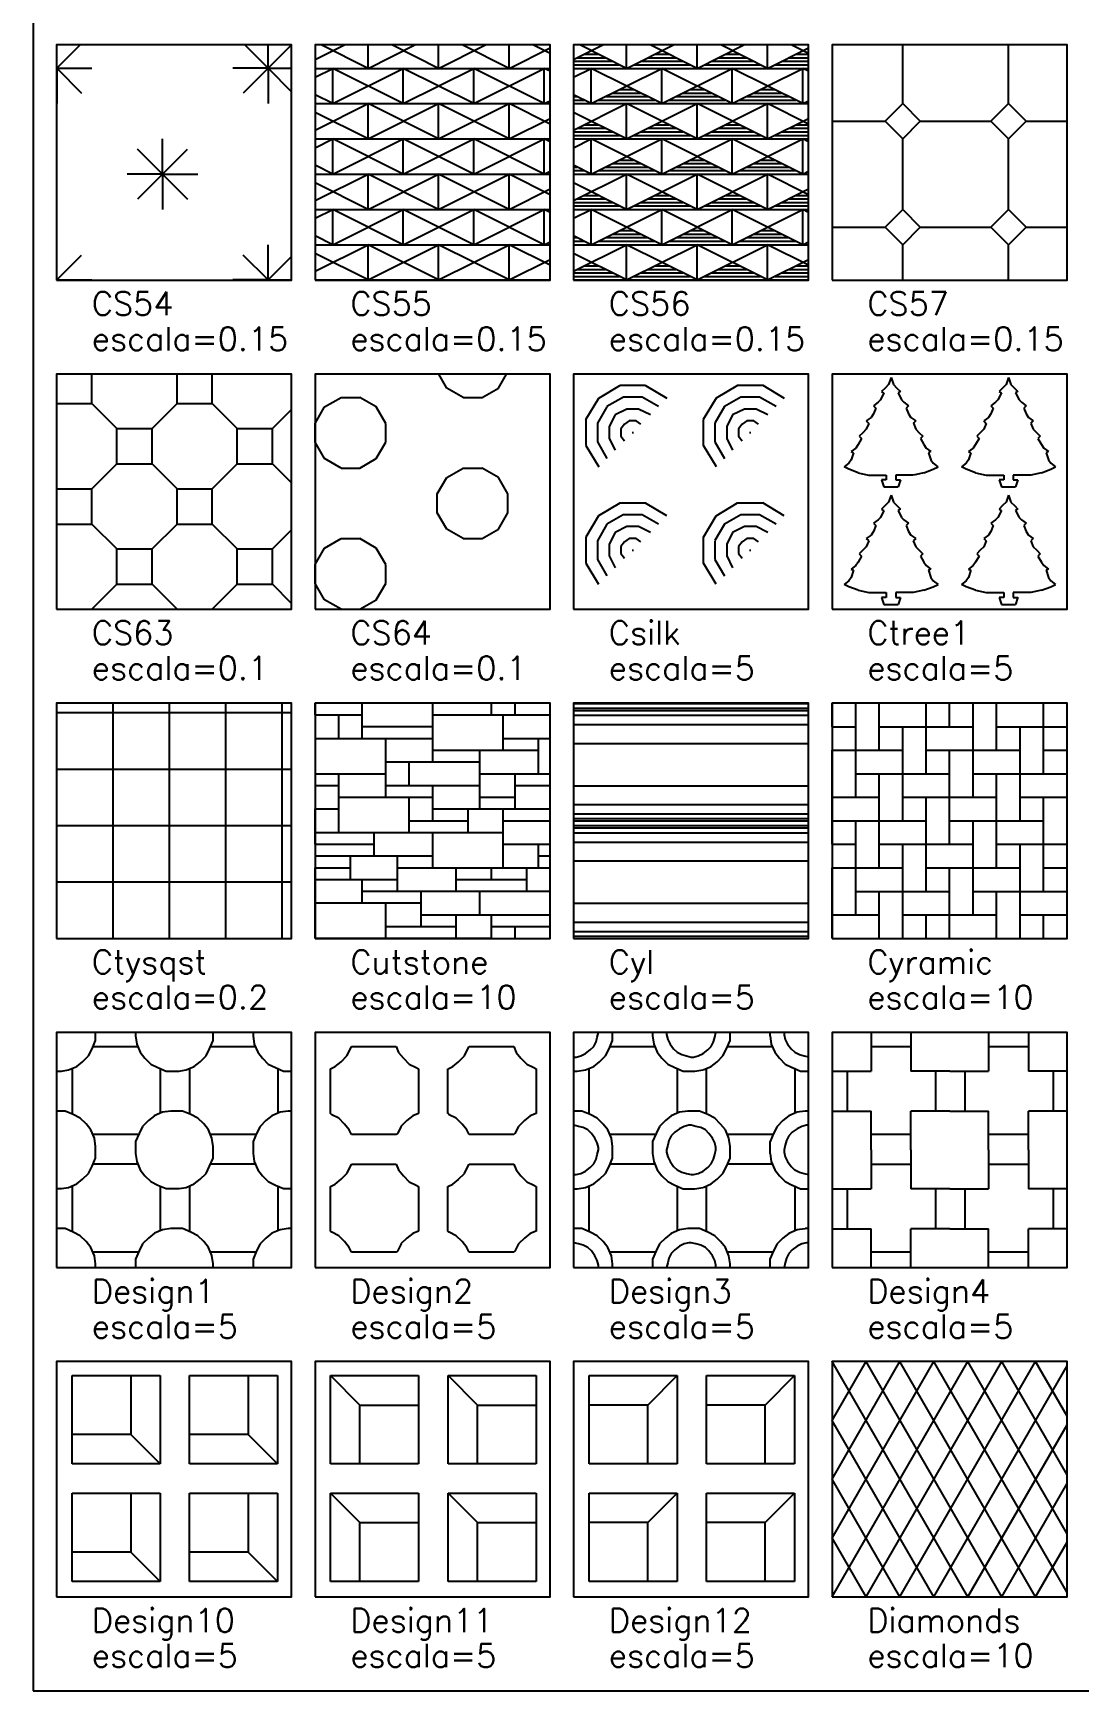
# Model space of a CAD drawing. Header units: inches. Extents: x -1 to 462, y -162 to 137.
# Drawn here: x 241 to 285.5, y -4 to 66.5 of the extents above; entities that cross this region are included whole.
import ezdxf

# ---------------------------------------------------------------- set-up
doc = ezdxf.new("R2010")
doc.units = ezdxf.units.IN
doc.header["$MEASUREMENT"] = 0
doc.layers.add('FORMATO', color=7, linetype='Continuous', plot=False)
for name, color, linetype in [('HATCH', 7, 'Continuous'), ('RECTANGLE', 7, 'Continuous'), ('TEXT', 5, 'Continuous')]:
    doc.layers.add(name, color=color, linetype=linetype)
doc.styles.add('nr', font='simplex.shx')

msp = doc.modelspace()

# ---------------------------------------------------------------- hatches: boundary and pattern name
at = {"layer": 'HATCH'}
h = msp.add_hatch(dxfattribs=at)
h.set_pattern_fill('CS54', color=256, scale=0.15, style=0, pattern_type=2)
h.set_pattern_definition([(0, (242, 56), (4.5, 4.5), [1.5, -7.5]), (45, (242, 56), (-4.5, 4.5), [1.5, -4.864]), (90, (242, 56), (-4.5, 4.5), [1.5, -7.5]), (180, (242, 56), (-4.5, -4.5), [1.5, -7.5]), (270, (242, 56), (4.5, -4.5), [1.5, -7.5]), (135, (242, 56), (-4.5, -4.5), [1.5, -4.864]), (225, (242, 56), (4.5, -4.5), [1.5, -4.864]), (315, (242, 56), (4.5, 4.5), [1.5, -4.864])])
h.paths.add_polyline_path([(242, 56), (252, 56), (252, 66), (242, 66)])
h = msp.add_hatch(dxfattribs=at)
h.set_pattern_fill('CS55', color=256, scale=0.15, style=0, pattern_type=2)
h.set_pattern_definition([(0, (262.75, 60.5), (0, 1.5), []), (90, (262.75, 60.5), (-1.5, 1.5), [1.5, -1.5]), (26.565, (262.75, 60.5), (1.5, 4.5), [3.3541, -3.3541]), (26.565, (265.75, 60.5), (1.5, 4.5), [3.3541, -3.3541]), (26.565, (268.75, 60.5), (1.5, 4.5), [3.3541, -3.3541]), (26.565, (267.25, 62), (1.5, 4.5), [3.3541, -3.3541]), (26.565, (265.75, 63.5), (1.5, 4.5), [3.3541, -3.3541]), (153.435, (265.75, 60.5), (-4.5, -1.5), [3.3541, -3.3541]), (153.435, (268.75, 60.5), (-4.5, -1.5), [3.3541, -3.3541]), (153.435, (267.25, 62), (-4.5, -1.5), [3.3541, -3.3541]), (153.435, (265.75, 63.5), (-4.5, -1.5), [3.3541, -3.3541]), (153.435, (273.25, 65), (-4.5, -1.5), [3.3541, -3.3541])])
h.paths.add_polyline_path([(253, 56), (263, 56), (263, 66), (253, 66)])
h = msp.add_hatch(dxfattribs=at)
h.set_pattern_fill('CS56', color=256, scale=0.15, style=0, pattern_type=2)
h.set_pattern_definition([(0, (273.75, 60.5), (0, 1.5), []), (90, (273.75, 60.5), (-1.5, 1.5), [1.5, -1.5]), (26.565, (273.75, 60.5), (1.5, 4.5), [3.3541, -3.3541]), (26.565, (276.75, 60.5), (1.5, 4.5), [3.3541, -3.3541]), (26.565, (279.75, 60.5), (1.5, 4.5), [3.3541, -3.3541]), (26.565, (278.25, 62), (1.5, 4.5), [3.3541, -3.3541]), (26.565, (276.75, 63.5), (1.5, 4.5), [3.3541, -3.3541]), (153.435, (276.75, 60.5), (-4.5, -1.5), [3.3541, -3.3541]), (153.435, (279.75, 60.5), (-4.5, -1.5), [3.3541, -3.3541]), (153.435, (278.25, 62), (-4.5, -1.5), [3.3541, -3.3541]), (153.435, (276.75, 63.5), (-4.5, -1.5), [3.3541, -3.3541]), (153.435, (284.25, 65), (-4.5, -1.5), [3.3541, -3.3541]), (0, (274.05, 60.65), (1.5, 1.5), [2.4, -0.6]), (0, (274.35, 60.8), (1.5, 1.5), [1.8, -1.2]), (0, (274.65, 60.95), (1.5, 1.5), [1.2, -1.8]), (0, (274.95, 61.1), (1.5, 1.5), [0.6, -2.4])])
h.paths.add_polyline_path([(264, 56), (274, 56), (274, 66), (264, 66)])
h = msp.add_hatch(dxfattribs=at)
h.set_pattern_fill('CS57', color=256, scale=0.15, style=0, pattern_type=2)
h.set_pattern_definition([(0, (296.75, 71.75), (0, 4.5), [3, -1.5]), (90, (296, 72.5), (-4.5, 3e-16), [3, -1.5]), (45, (295.25, 71.75), (3e-16, 4.5), [1.06066, -5.3033]), (45, (296, 71), (3e-16, 4.5), [1.06066, -5.3033]), (315, (296, 72.5), (4.5, -1e-15), [1.06066, -5.3033]), (315, (295.25, 71.75), (4.5, -1e-15), [1.06066, -5.3033])])
h.paths.add_polyline_path([(275, 56), (285, 56), (285, 66), (275, 66)])
h = msp.add_hatch(dxfattribs=at)
h.set_pattern_fill('CS63', color=256, scale=0.15, style=0, pattern_type=2)
h.set_pattern_definition([(0, (242, 42), (-2.56066, 2.56066), [1.5, -3.6213]), (0, (242, 45.6213), (-2.56066, 2.56066), [1.5, -3.6213]), (45, (240.9393, 44.5607), (-2.5607, 2.5607), [1.5, -2.1213]), (90, (240.9393, 43.0607), (-2.56066, -2.56066), [1.5, -3.6213]), (90, (244.5607, 43.0607), (-2.56066, -2.56066), [1.5, -3.6213]), (135, (242, 42), (-2.5607, -2.5607), [1.5, -2.1213])])
h.paths.add_polyline_path([(242, 42), (252, 42), (252, 52), (242, 52)])
h = msp.add_hatch(dxfattribs=at)
h.set_pattern_fill('CS64', color=256, scale=0.15, style=0, pattern_type=2)
h.set_pattern_definition([(0, (254.098, 42), (0, 3), [0.80385, -4.3923]), (60, (255.598, 42.402), (-2.5981, 1.5), [0.80385, -4.3923]), (120, (256, 43.902), (-2.5981, -1.5), [0.8038, -4.3923]), (30, (254.902, 42), (1e-08, 6), [0.8038, -5.1962]), (30, (253.402, 44.598), (1e-08, 6), [0.8038, -5.1962]), (150, (254.098, 42), (-5.1962, -3), [0.8038, -5.1962]), (150, (255.598, 44.598), (-5.1962, -3), [0.8038, -5.1962]), (90, (256, 43.098), (-5.1962, 3), [0.8038, -5.1962]), (90, (253, 43.098), (-5.1962, 3), [0.8038, -5.1962])])
h.paths.add_polyline_path([(253, 42), (263, 42), (263, 52), (253, 52)])
h = msp.add_hatch(dxfattribs=at)
h.set_pattern_fill('CSILK', color=256, scale=5, style=0, pattern_type=2)
h.set_pattern_definition([(148.5704, (267.95, 45.95), (64.999975, -40.000041), [1.05475, -104.42037]), (180, (267.05, 46.5), (-5, -5), [1.1, -3.9]), (211.4296, (265.95, 46.5), (-64.999975, -40.000041), [1.05475, -104.42037]), (238.5704, (265.05, 45.95), (40.000041, 64.999975), [1.05475, -104.42037]), (270, (264.5, 45.05), (5, -5), [1.1, -3.9]), (301.4296, (264.5, 43.95), (40.000041, -64.999975), [1.05475, -104.42037]), (150.255, (267.6, 45.6), (24.999997, -15.00001), [0.8062, -39.50507]), (180, (266.9, 46), (-5, -5), [0.8, -4.2]), (209.745, (266.1, 46), (-24.999997, -15.00001), [0.80622, -39.50507]), (240.255, (265.4, 45.6), (15.00001, 24.999997), [0.80622, -39.50507]), (270, (265, 44.9), (5, -5), [0.8, -4.2]), (299.745, (265, 44.1), (15.00001, -24.999997), [0.80622, -39.50507]), (153.435, (267.25, 45.25), (5, -5), [0.559, -10.6213]), (180, (266.75, 45.5), (-5, -5), [0.5, -4.5]), (206.565, (266.25, 45.5), (-5, -5), [0.559, -10.6213]), (243.435, (265.75, 45.25), (5, 5), [0.559, -10.6213]), (270, (265.5, 44.75), (5, -5), [0.5, -4.5]), (296.565, (265.5, 44.25), (5, -5), [0.559, -10.6213]), (143.13, (266.85, 44.85), (-15, 10), [0.25, -24.75]), (180, (266.65, 45), (-5, -5), [0.3, -4.7]), (216.87, (266.35, 45), (15, 10), [0.25, -24.75]), (233.13, (266.15, 44.85), (-10, -15), [0.25, -24.75]), (270, (266, 44.65), (5, -5), [0.3, -4.7]), (306.87, (266, 44.35), (-10, 15), [0.25, -24.75]), (0, (266.5, 44.5), (0, 5), [0, -5])])
h.paths.add_polyline_path([(264, 42), (274, 42), (274, 52), (264, 52)])
h = msp.add_hatch(dxfattribs=at)
h.set_pattern_fill('CTREE1', color=256, scale=5, style=0, pattern_type=2)
h.set_pattern_definition([(0, (277.2, 42.2), (5, 5), [0.6, -4.4]), (288.435, (277.5, 46.85), (5, -10), [0.3162, -15.4952]), (315, (277.6, 46.55), (5, -1e-15), [0.2121, -6.859]), (315, (277.75, 46.4), (5, -1e-15), [0.2121, -6.859]), (206.565, (277.9, 46.25), (-5, -5), [0.1118, -11.0685]), (296.565, (277.8, 46.2), (5, -5), [0.3354, -10.8449]), (315, (277.95, 45.9), (5, -1e-15), [0.1414, -6.9296]), (323.13, (278.05, 45.8), (15, -10), [0.25, -24.75]), (225, (278.25, 45.65), (-6e-16, -5), [0.1414, -6.9296]), (291.801, (278.15, 45.55), (5, -10), [0.26926, -26.65657]), (303.69, (278.25, 45.3), (5, -5), [0.1803, -17.8475]), (323.13, (278.35, 45.15), (15, -10), [0.25, -24.75]), (225, (278.55, 45), (-6e-16, -5), [0.1414, -6.9296]), (291.801, (278.45, 44.9), (5, -10), [0.26926, -26.65657]), (315, (278.55, 44.65), (5, -1e-15), [0.2121, -6.859]), (315, (278.7, 44.5), (5, -1e-15), [0.2121, -6.859]), (225, (278.85, 44.35), (-6e-16, -5), [0.1414, -6.9296]), (300.964, (278.75, 44.25), (10.00001, -14.99999), [0.29155, -28.8632]), (303.69, (278.9, 44), (5, -5), [0.1803, -17.8475]), (323.13, (279, 43.85), (15, -10), [0.25, -24.75]), (206.565, (279.2, 43.7), (-5, -5), [0.1118, -11.0685]), (288.435, (279.1, 43.65), (5, -10), [0.3162, -15.4952]), (303.69, (279.2, 43.35), (5, -5), [0.1803, -17.8475]), (323.13, (279.3, 43.2), (15, -10), [0.25, -24.75]), (192.529, (278.9, 42.8), (-20.000002, -4.999997), [0.46098, -45.63674]), (180, (278.45, 42.7), (-5, -5), [0.55, -4.45]), (180, (277.9, 42.7), (-5, -5), [0.2, -4.8]), (270, (277.7, 42.7), (5, -5), [0.2, -4.8]), (0, (277.7, 42.5), (5, 5), [0.2, -4.8]), (251.565, (277.9, 42.5), (6e-06, -5), [0.3162, -15.4952]), (20.556, (278.9, 42.8), (25.00001, 9.99998), [0.4272, -42.2928]), (26.565, (279.3, 42.95), (5, 5), [0.2236, -10.9567]), (153.435, (275.7, 42.95), (-5, 2e-06), [0.2236, -10.9567]), (159.444, (276.1, 42.8), (-15.000004, 4.99999), [0.4272, -42.2928]), (288.435, (277.1, 42.5), (5, -10), [0.3162, -15.4952]), (180, (277.3, 42.5), (-5, -5), [0.2, -4.8]), (270, (277.3, 42.7), (5, -5), [0.2, -4.8]), (0, (277.1, 42.7), (5, 5), [0.2, -4.8]), (0, (276.55, 42.7), (5, 5), [0.55, -4.45]), (347.471, (276.1, 42.8), (25.000002, -4.999998), [0.46098, -45.63674]), (216.87, (275.7, 43.2), (-5, -5), [0.25, -24.75]), (236.31, (275.8, 43.35), (-5, -10), [0.1803, -17.8475]), (251.565, (275.9, 43.65), (6e-06, -5), [0.3162, -15.4952]), (333.435, (275.8, 43.7), (5, -2e-06), [0.1118, -11.0685]), (216.87, (276, 43.85), (-5, -5), [0.25, -24.75]), (236.31, (276.1, 44), (-5, -10), [0.1803, -17.8475]), (239.036, (276.25, 44.25), (-5.000007, -10), [0.29155, -28.8632]), (315, (276.15, 44.35), (5, -1e-15), [0.1414, -6.9296]), (225, (276.3, 44.5), (-6e-16, -5), [0.2121, -6.859]), (225, (276.45, 44.65), (-6e-16, -5), [0.2121, -6.859]), (248.199, (276.55, 44.9), (-5, -15), [0.26926, -26.65657]), (315, (276.45, 45), (5, -1e-15), [0.1414, -6.9296]), (216.87, (276.65, 45.15), (-5, -5), [0.25, -24.75]), (236.31, (276.75, 45.3), (-5, -10), [0.1803, -17.8475]), (248.199, (276.85, 45.55), (-5, -15), [0.26926, -26.65657]), (315, (276.75, 45.65), (5, -1e-15), [0.1414, -6.9296]), (216.87, (276.95, 45.8), (-5, -5), [0.25, -24.75]), (225, (277.05, 45.9), (-6e-16, -5), [0.1414, -6.9296]), (243.435, (277.2, 46.2), (-2e-06, -5), [0.3354, -10.8449]), (333.435, (277.1, 46.25), (5, -2e-06), [0.1118, -11.0685]), (225, (277.25, 46.4), (-6e-16, -5), [0.2121, -6.859]), (225, (277.4, 46.55), (-6e-16, -5), [0.2121, -6.859]), (251.565, (277.5, 46.85), (6e-06, -5), [0.3162, -15.4952])])
h.paths.add_polyline_path([(275, 42), (285, 42), (285, 52), (275, 52)])
h = msp.add_hatch(dxfattribs=at)
h.set_pattern_fill('CTYSQST', color=256, scale=0.2, style=0, pattern_type=2)
h.set_pattern_definition([(0, (242, 28), (0, 2.4), []), (90, (242, 28), (-2.4, 1e-16), [])])
h.paths.add_polyline_path([(242, 28), (252, 28), (252, 38), (242, 38)])
h = msp.add_hatch(dxfattribs=at)
h.set_pattern_fill('CUTSTONE', color=256, scale=10, style=0)
h.set_pattern_definition([(0, (253, 28), (0, 10), [7.5, -2.5]), (0, (253, 28.5), (0, 10), [-3, 3, -1.5, 2.5]), (0, (253, 29), (0, 10), [-4.5, 5.5]), (0, (253, 29.5), (0, 10), [4.5, -5.5]), (0, (253, 30), (0, 10), [-2, 8]), (0, (253, 30.5), (0, 10), [3.5, -2.5, 3, -1]), (0, (256.5, 31), (0, 10), [8, -2]), (0, (252.5, 31.5), (0, 10), [5.5, -4.5]), (0, (251, 32), (0, 10), [4.5, -5.5]), (0, (253, 32.5), (0, 10), [8, -2]), (0, (253, 33), (0, 10), [-4, 2.5, -1.5, 2]), (0, (258, 33.5), (0, 10), [6, -4]), (0, (254, 34), (0, 10), [4, -2, 1.5, -2.5]), (0, (256, 34.5), (0, 10), [4, -1.5, 2.5, -2]), (0, (260, 35), (0, 10), [6, -4]), (0, (256, 35.5), (0, 10), [4, -6]), (0, (258, 36), (0, 10), [4.5, -5.5]), (0, (258, 36.5), (0, 10), [-3, 7]), (0, (255, 37), (0, 10), [3, -7]), (0, (258, 37.5), (0, 10), [7, -3]), (90, (253, 32), (-10, 6e-16), [1.5, -4, 3.5, -1]), (90, (254, 32.5), (-10, 6e-16), [2.5, -1.5, 1, -5]), (90, (254.5, 30.5), (-10, 6e-16), [1, -9]), (90, (255, 29.5), (-10, 6e-16), [1, -6, 1.5, -1.5]), (90, (255.5, 31.5), (-10, 6e-16), [1, -9]), (90, (256, 28), (-10, 6e-16), [1.5, -4.5, 2.5, -1.5]), (90, (256.5, 30), (-10, 6e-16), [1.5, -8.5]), (90, (257, 32.5), (-10, 6e-16), [1.5, -0.5, 1, -7]), (90, (257.5, 28.5), (-10, 6e-16), [1.5, -8.5]), (90, (258, 31), (-10, 6e-16), [1.5, -0.5, 1.5, -1, 2.5, -3]), (90, (259, 31), (-10, 6e-16), [-7, 1, -1, 1]), (90, (259.5, 32.5), (-10, 6e-16), [1, -9]), (90, (260, 29), (-10, 6e-16), [1, -3.5, 2.5, -3]), (90, (260.5, 30.5), (-10, 6e-16), [0.5, -6.5, 1.5, -1.5]), (90, (261, 31), (-10, 6e-16), [2.5, -2.5, 1.5, -3.5]), (90, (261.5, 33.5), (-10, 6e-16), [1.5, -2.5, 1, -5]), (90, (262, 30), (-10, 6e-16), [1, -9]), (90, (262.5, 31), (-10, 6e-16), [1, -3, 1.5, -4.5])])
h.paths.add_polyline_path([(253, 28), (263, 28), (263, 38), (253, 38)])
h = msp.add_hatch(dxfattribs=at)
h.set_pattern_fill('CYL', color=256, scale=5, style=0, pattern_type=2)
h.set_pattern_definition([(0, (264, 27.993), (0, 5), []), (0, (264, 28.093), (0, 5), []), (0, (264, 28.293), (0, 5), []), (0, (264, 28.693), (0, 5), []), (0, (264, 29.493), (0, 5), []), (0, (264, 31.293), (0, 5), []), (0, (264, 32.093), (0, 5), []), (0, (264, 32.493), (0, 5), []), (0, (264, 32.693), (0, 5), []), (0, (264, 32.793), (0, 5), [])])
h.paths.add_polyline_path([(264, 28), (274, 28), (274, 38), (264, 38)])
h = msp.add_hatch(dxfattribs=at)
h.set_pattern_fill('CYRAMIC', color=256, scale=10, style=0, pattern_type=2)
h.set_pattern_definition([(0, (275, 28), (3, 1), [4, -1]), (90, (275, 27), (-1, 3), [4, -1])])
h.paths.add_polyline_path([(275, 28), (285, 28), (285, 38), (275, 38)])
h = msp.add_hatch(dxfattribs=at)
h.set_pattern_fill('DESIGN1', color=256, scale=5, style=0, pattern_type=2)
h.set_pattern_definition([(0, (242, 17.35), (5, 5), [0.2, -4.8]), (9.462, (242.2, 17.35), (25.000004, 4.99999), [0.30414, -30.1097]), (23.1986, (242.5, 17.4), (10, 5), [0.3808, -37.6981]), (38.66, (242.85, 17.55), (5, 5), [0.32016, -31.69546]), (45, (243.1, 17.75), (0, 5), [0.3536, -6.7175]), (63.435, (243.35, 18), (2e-06, 5), [0.3354, -10.8449]), (66.8014, (243.5, 18.3), (10.000007, 25), [0.3808, -37.6981]), (90, (243.65, 18.65), (-5, 5), [0.35, -4.65]), (270, (245.35, 19), (5, -5), [0.15, -4.85]), (278.13, (245.35, 18.85), (4.999997, -30), [0.35356, -35.0018]), (293.199, (245.4, 18.5), (5, -10), [0.3808, -37.6981]), (308.66, (245.55, 18.15), (5, -5), [0.32016, -31.69546]), (315, (245.75, 17.9), (5, -1e-15), [0.3536, -6.7175]), (333.435, (246, 17.65), (5, -2e-06), [0.3354, -10.8449]), (336.801, (246.3, 17.5), (25, -10.000007), [0.3808, -37.6981]), (0, (246.65, 17.35), (5, 5), [0.35, -4.65]), (180, (247, 15.65), (-5, -5), [0.15, -4.85]), (188.13, (246.85, 15.65), (-30, -4.999997), [0.35356, -35.0018]), (203.1986, (246.5, 15.6), (-10, -5), [0.3808, -37.6981]), (218.66, (246.15, 15.45), (-5, -5), [0.32016, -31.69546]), (225, (245.9, 15.25), (-6e-16, -5), [0.3536, -6.7175]), (243.435, (245.65, 15), (-2e-06, -5), [0.3354, -10.8449]), (246.8014, (245.5, 14.7), (-10.000007, -25), [0.3808, -37.6981]), (270, (245.35, 14.35), (5, -5), [0.35, -4.65]), (180, (242.35, 15.65), (-5, -5), [0.35, -4.65]), (156.8014, (242.7, 15.5), (-25, 10.000007), [0.3808, -37.69808]), (153.435, (243, 15.35), (-5, 2e-06), [0.3354, -10.8449]), (135, (243.25, 15.1), (-5, 0), [0.3536, -6.7175]), (128.66, (243.45, 14.85), (-5, 5), [0.32016, -31.69546]), (113.1986, (243.6, 14.5), (-5, 10), [0.3808, -37.69808]), (98.13, (243.65, 14.15), (-4.999997, 30), [0.35356, -35.0018]), (90, (243.65, 14), (-5, 5), [0.15, -4.85]), (180, (245.45, 14.65), (-5, -5), [1.9, -3.1]), (270, (246.4, 17.45), (5, -5), [1.9, -3.1]), (0, (243.55, 18.4), (5, 5), [1.9, -3.1]), (270, (242.65, 17.45), (5, -5), [1.9, -3.1])])
h.paths.add_polyline_path([(242, 14), (252, 14), (252, 24), (242, 24)])
h = msp.add_hatch(dxfattribs=at)
h.set_pattern_fill('DESIGN2', color=256, scale=5, style=0, pattern_type=2)
h.set_pattern_definition([(90, (253.65, 15.55), (-5, 5), [1.9, -3.1]), (0, (254.55, 18.4), (5, 5), [1.9, -3.1]), (270, (257.4, 17.45), (5, -5), [1.9, -3.1]), (180, (256.45, 14.65), (-5, -5), [1.9, -3.1]), (116.565, (254.55, 14.65), (-5, 5), [0.2236, -10.9567]), (128.66, (254.45, 14.85), (-5, 5), [0.32016, -31.69546]), (135, (254.25, 15.1), (-5, 0), [0.3536, -6.7175]), (153.435, (254, 15.35), (-5, 2e-06), [0.3354, -10.8449]), (135, (253.7, 15.5), (-5, 0), [0.0707, -7.0004]), (225, (256.5, 14.7), (-6e-16, -5), [0.0707, -7.0004]), (243.435, (256.65, 15), (-2e-06, -5), [0.3354, -10.8449]), (225, (256.9, 15.25), (-6e-16, -5), [0.3536, -6.7175]), (218.66, (257.15, 15.45), (-5, -5), [0.32016, -31.69546]), (201.801, (257.4, 15.55), (-10, -5), [0.26926, -26.65657]), (333.435, (257.3, 17.5), (5, -2e-06), [0.1118, -11.0685]), (333.435, (257, 17.65), (5, -2e-06), [0.3354, -10.8449]), (315, (256.75, 17.9), (5, -1e-15), [0.3536, -6.7175]), (308.66, (256.55, 18.15), (5, -5), [0.32016, -31.69546]), (291.801, (256.45, 18.4), (5, -10), [0.26926, -26.6566]), (63.435, (254.5, 18.3), (2e-06, 5), [0.1118, -11.0685]), (63.435, (254.35, 18), (2e-06, 5), [0.3354, -10.8449]), (45, (254.1, 17.75), (0, 5), [0.3536, -6.7175]), (38.66, (253.85, 17.55), (5, 5), [0.32016, -31.69546]), (26.565, (253.65, 17.45), (5, 5), [0.2236, -10.9567])])
h.paths.add_polyline_path([(253, 14), (263, 14), (263, 24), (253, 24)])
h = msp.add_hatch(dxfattribs=at)
h.set_pattern_fill('DESIGN3', color=256, scale=5, style=0, pattern_type=2)
h.set_pattern_definition([(75.964, (265, 18.8), (-5e-06, 5), [0.20616, -20.4094]), (75.964, (264.95, 18.6), (-5e-06, 5), [0.20616, -20.4094]), (63.435, (264.85, 18.4), (2e-06, 5), [0.2236, -10.9567]), (45, (264.7, 18.25), (0, 5), [0.2121, -6.859]), (36.87, (264.5, 18.1), (5, 5), [0.25, -24.75]), (26.565, (264.3, 18), (5, 5), [0.2236, -10.9567]), (14.036, (264.1, 17.95), (15, 4.99999), [0.20616, -20.4094]), (0, (264, 17.95), (5, 5), [0.1, -4.9]), (345.964, (268.8, 18), (5, 5e-06), [0.20616, -20.4094]), (345.964, (268.6, 18.05), (5, 5e-06), [0.20616, -20.4094]), (333.435, (268.4, 18.15), (5, -2e-06), [0.2236, -10.9567]), (315, (268.25, 18.3), (5, -1e-15), [0.2121, -6.859]), (306.87, (268.1, 18.5), (5, -5), [0.25, -24.75]), (296.565, (268, 18.7), (5, -5), [0.2236, -10.9567]), (284.036, (267.95, 18.9), (4.99999, -15), [0.20616, -20.4094]), (270, (267.95, 19), (5, -5), [0.1, -4.9]), (255.964, (268, 14.2), (5e-06, -5), [0.20616, -20.4094]), (255.964, (268.05, 14.4), (5e-06, -5), [0.20616, -20.4094]), (243.435, (268.15, 14.6), (-2e-06, -5), [0.2236, -10.9567]), (225, (268.3, 14.75), (-6e-16, -5), [0.2121, -6.859]), (216.87, (268.5, 14.9), (-5, -5), [0.25, -24.75]), (206.565, (268.7, 15), (-5, -5), [0.2236, -10.9567]), (194.036, (268.9, 15.05), (-15, -4.99999), [0.20616, -20.4094]), (180, (269, 15.05), (-5, -5), [0.1, -4.9]), (90, (265.05, 14), (-5, 5), [0.1, -4.9]), (104.036, (265.05, 14.1), (-4.99999, 15), [0.20616, -20.4094]), (116.565, (265, 14.3), (-5, 5), [0.2236, -10.9567]), (126.87, (264.9, 14.5), (-5, 5), [0.25, -24.75]), (135, (264.75, 14.7), (-5, 0), [0.2121, -6.8589]), (153.435, (264.6, 14.85), (-5, 2e-06), [0.2236, -10.9567]), (165.964, (264.4, 14.95), (-5, -5e-06), [0.20616, -20.4094]), (165.964, (264.2, 15), (-5, -5e-06), [0.20616, -20.4094]), (90, (264.65, 15.55), (-5, 5), [1.9, -3.1]), (0, (265.55, 18.4), (5, 5), [1.9, -3.1]), (270, (268.4, 17.45), (5, -5), [1.9, -3.1]), (180, (267.45, 14.65), (-5, -5), [1.9, -3.1]), (90, (265.65, 14), (-5, 5), [0.15, -4.85]), (98.13, (265.65, 14.15), (-4.999997, 30), [0.35356, -35.0018]), (113.1986, (265.6, 14.5), (-5, 10), [0.3808, -37.69808]), (128.66, (265.45, 14.85), (-5, 5), [0.32016, -31.69546]), (135, (265.25, 15.1), (-5, 0), [0.3536, -6.7175]), (153.435, (265, 15.35), (-5, 2e-06), [0.3354, -10.8449]), (156.8014, (264.7, 15.5), (-25, 10.000007), [0.3808, -37.69808]), (180, (264.35, 15.65), (-5, -5), [0.35, -4.65]), (270, (267.35, 14.35), (5, -5), [0.35, -4.65]), (246.8014, (267.5, 14.7), (-10.000007, -25), [0.3808, -37.6981]), (243.435, (267.65, 15), (-2e-06, -5), [0.3354, -10.8449]), (225, (267.9, 15.25), (-6e-16, -5), [0.3536, -6.7175]), (218.66, (268.15, 15.45), (-5, -5), [0.32016, -31.69546]), (203.1986, (268.5, 15.6), (-10, -5), [0.3808, -37.6981]), (188.13, (268.85, 15.65), (-30, -4.999997), [0.35356, -35.0018]), (180, (269, 15.65), (-5, -5), [0.15, -4.85]), (0, (268.65, 17.35), (5, 5), [0.35, -4.65]), (336.801, (268.3, 17.5), (25, -10.000007), [0.3808, -37.6981]), (333.435, (268, 17.65), (5, -2e-06), [0.3354, -10.8449]), (315, (267.75, 17.9), (5, -1e-15), [0.3536, -6.7175]), (308.66, (267.55, 18.15), (5, -5), [0.32016, -31.69546]), (293.199, (267.4, 18.5), (5, -10), [0.3808, -37.6981]), (278.13, (267.35, 18.85), (4.999997, -30), [0.35356, -35.0018]), (270, (267.35, 19), (5, -5), [0.15, -4.85]), (90, (265.65, 18.65), (-5, 5), [0.35, -4.65]), (66.8014, (265.5, 18.3), (10.000007, 25), [0.3808, -37.6981]), (63.435, (265.35, 18), (2e-06, 5), [0.3354, -10.8449]), (45, (265.1, 17.75), (0, 5), [0.3536, -6.7175]), (38.66, (264.85, 17.55), (5, 5), [0.32016, -31.69546]), (23.1986, (264.5, 17.4), (10, 5), [0.3808, -37.6981]), (8.13, (264.15, 17.35), (30, 4.999997), [0.35356, -35.0018]), (0, (264, 17.35), (5, 5), [0.15, -4.85])])
h.paths.add_polyline_path([(264, 14), (274, 14), (274, 24), (264, 24)])
h = msp.add_hatch(dxfattribs=at)
h.set_pattern_fill('DESIGN4', color=256, scale=5, style=0, pattern_type=2)
h.set_pattern_definition([(0, (275, 17.35), (5, 5), [1.65, -3.35]), (270, (276.65, 19), (5, -5), [1.65, -3.35]), (270, (278.35, 19), (5, -5), [1.65, -3.35]), (180, (280, 17.35), (-5, -5), [1.65, -3.35]), (180, (280, 15.65), (-5, -5), [1.65, -3.35]), (90, (278.35, 14), (-5, 5), [1.65, -3.35]), (90, (276.65, 14), (-5, 5), [1.65, -3.35]), (0, (275, 15.65), (5, 5), [1.65, -3.35]), (90, (275.65, 15.65), (-5, 5), [1.7, -3.3]), (0, (276.65, 18.4), (5, 5), [1.7, -3.3]), (270, (279.4, 17.35), (5, -5), [1.7, -3.3]), (180, (278.35, 14.65), (-5, -5), [1.7, -3.3])])
h.paths.add_polyline_path([(275, 14), (285, 14), (285, 24), (275, 24)])
h = msp.add_hatch(dxfattribs=at)
h.set_pattern_fill('DESIGN10', color=256, scale=5, style=0, pattern_type=2)
h.set_pattern_definition([(135, (246.4, 0.65), (-5, 0), [1.7678, -5.3033]), (180, (245.15, 1.9), (-5, -5), [2.5, -2.5]), (270, (245.15, 4.4), (5, -5), [2.5, -2.5]), (90, (242.65, 0.65), (-5, 5), [3.75, -1.25]), (0, (242.65, 4.4), (5, 5), [3.75, -1.25]), (270, (246.4, 4.4), (5, -5), [3.75, -1.25]), (180, (246.4, 0.65), (-5, -5), [3.75, -1.25])])
h.paths.add_polyline_path([(242, 0), (252, 0), (252, 10), (242, 10)])
h = msp.add_hatch(dxfattribs=at)
h.set_pattern_fill('DESIGN11', color=256, scale=5, style=0, pattern_type=2)
h.set_pattern_definition([(315, (253.65, 4.4), (5, -1e-15), [1.7678, -5.3033]), (90, (254.9, 0.65), (-5, 5), [2.5, -2.5]), (0, (254.9, 3.15), (5, 5), [2.5, -2.5]), (180, (257.4, 0.65), (-5, -5), [3.75, -1.25]), (270, (257.4, 4.4), (5, -5), [3.75, -1.25]), (0, (253.65, 4.4), (5, 5), [3.75, -1.25]), (90, (253.65, 0.65), (-5, 5), [3.75, -1.25])])
h.paths.add_polyline_path([(253, 0), (263, 0), (263, 10), (253, 10)])
h = msp.add_hatch(dxfattribs=at)
h.set_pattern_fill('DESIGN12', color=256, scale=5, style=0, pattern_type=2)
h.set_pattern_definition([(90, (267.15, 0.65), (-5, 5), [2.5, -2.5]), (180, (267.15, 3.15), (-5, -5), [2.5, -2.5]), (225, (268.4, 4.4), (-6e-16, -5), [1.7678, -5.3033]), (90, (264.65, 0.65), (-5, 5), [3.75, -1.25]), (0, (264.65, 4.4), (5, 5), [3.75, -1.25]), (270, (268.4, 4.4), (5, -5), [3.75, -1.25]), (180, (268.4, 0.65), (-5, -5), [3.75, -1.25])])
h.paths.add_polyline_path([(264, 0), (274, 0), (274, 10), (264, 10)])
h = msp.add_hatch(dxfattribs=at)
h.set_pattern_fill('DIAMONDS', color=256, scale=10, style=0, pattern_type=2)
h.set_pattern_definition([(60, (275, 0), (-1.08253, 0.625), []), (120, (275, 0), (-1.08253, -0.625), [])])
h.paths.add_polyline_path([(275, 0), (285, 0), (285, 10), (275, 10)])

# ---------------------------------------------------------------- linework, layer by layer
at = {"layer": 'FORMATO'}
msp.add_lwpolyline([(241, -4), (341, -4), (341, 137), (241, 137)], close=True, dxfattribs=at)
at = {"layer": 'RECTANGLE'}
for points in [[(242, 56), (252, 56), (252, 66), (242, 66)], [(253, 56), (263, 56), (263, 66), (253, 66)], [(264, 56), (274, 56), (274, 66), (264, 66)], [(275, 56), (285, 56), (285, 66), (275, 66)], [(242, 42), (252, 42), (252, 52), (242, 52)], [(253, 42), (263, 42), (263, 52), (253, 52)], [(264, 42), (274, 42), (274, 52), (264, 52)], [(275, 42), (285, 42), (285, 52), (275, 52)], [(242, 28), (252, 28), (252, 38), (242, 38)], [(253, 28), (263, 28), (263, 38), (253, 38)], [(264, 28), (274, 28), (274, 38), (264, 38)], [(275, 28), (285, 28), (285, 38), (275, 38)], [(242, 14), (252, 14), (252, 24), (242, 24)], [(253, 14), (263, 14), (263, 24), (253, 24)], [(264, 14), (274, 14), (274, 24), (264, 24)], [(275, 14), (285, 14), (285, 24), (275, 24)], [(242, 0), (252, 0), (252, 10), (242, 10)], [(253, 0), (263, 0), (263, 10), (253, 10)], [(264, 0), (274, 0), (274, 10), (264, 10)], [(275, 0), (285, 0), (285, 10), (275, 10)]]:
    msp.add_lwpolyline(points, close=True, dxfattribs=at)

# ---------------------------------------------------------------- texts
at = {"layer": 'TEXT', "style": 'nr'}
for s, p in [('CS54', (243.5, 54.5)), ('CS55', (254.5, 54.5)), ('CS56', (265.5, 54.5)), ('CS57', (276.5, 54.5)), ('escala=0.15', (243.5, 53)), ('escala=0.15', (254.5, 53)), ('escala=0.15', (265.5, 53)), ('escala=0.15', (276.5, 53)), ('CS63', (243.5, 40.5)), ('CS64', (254.5, 40.5)), ('Csilk', (265.5, 40.5)), ('Ctree1', (276.5, 40.5)), ('escala=0.1', (243.5, 39)), ('escala=0.1', (254.5, 39)), ('escala=5', (265.5, 39)), ('escala=5', (276.5, 39)), ('Ctysqst', (243.5, 26.5)), ('Cutstone', (254.5, 26.5)), ('Cyl', (265.5, 26.5)), ('Cyramic', (276.5, 26.5)), ('escala=0.2', (243.5, 25)), ('escala=10', (254.5, 25)), ('escala=5', (265.5, 25)), ('escala=10', (276.5, 25)), ('Design1', (243.5, 12.5)), ('Design2', (254.5, 12.5)), ('Design3', (265.5, 12.5)), ('Design4', (276.5, 12.5)), ('escala=5', (243.5, 11)), ('escala=5', (254.5, 11)), ('escala=5', (265.5, 11)), ('escala=5', (276.5, 11)), ('Design10', (243.5, -1.5)), ('Design11', (254.5, -1.5)), ('Design12', (265.5, -1.5)), ('Diamonds', (276.5, -1.5)), ('escala=5', (243.5, -3)), ('escala=5', (254.5, -3)), ('escala=5', (265.5, -3)), ('escala=10', (276.5, -3))]:
    msp.add_text(s, height=1, dxfattribs=at).set_placement(p)

doc.saveas('drawing.dxf')
